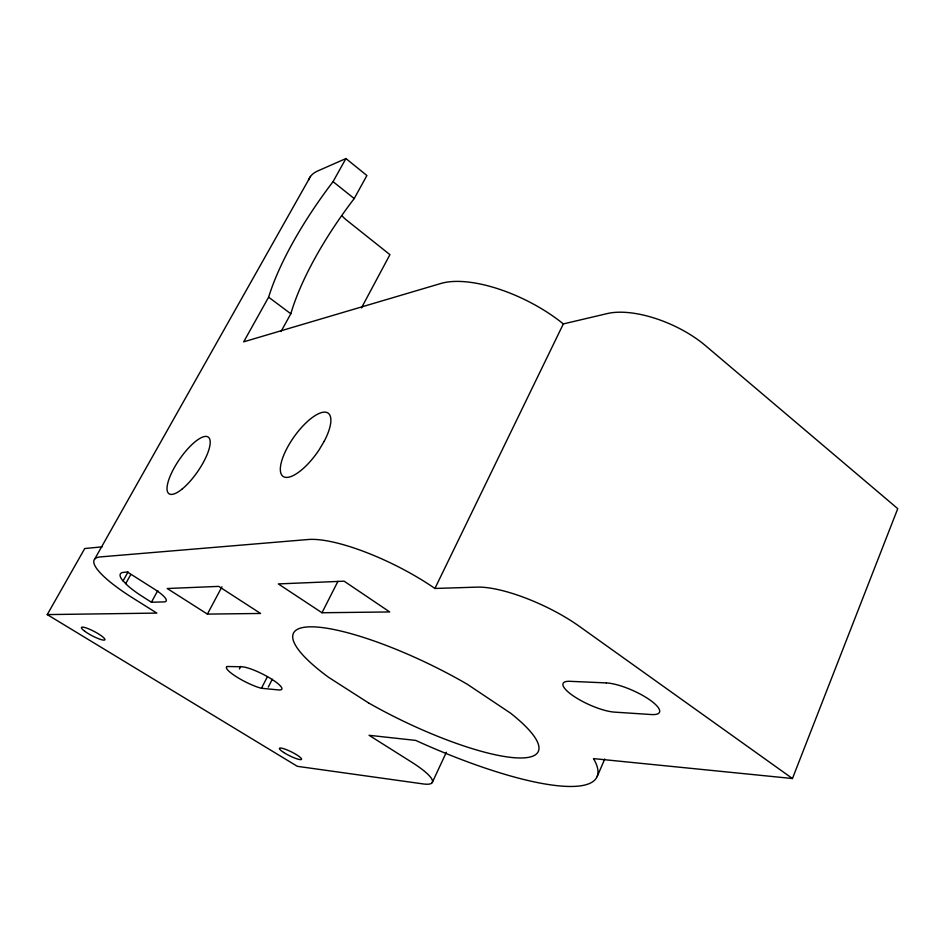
<?xml version="1.0" encoding="UTF-8"?>
<svg xmlns="http://www.w3.org/2000/svg" width="945" height="945" viewBox="0 0 945 945"><rect width="100%" height="100%" fill="white"/><g stroke="black" fill="none" stroke-linecap="round" stroke-linejoin="round"><path stroke-width="1.42" d="M102.143 546.86L84.743 548.525L47.25 614.593L297.332 766.324L422.994 783.901A55.306 10.631 25.9 0 0 411.465 762.036L369.058 735.293L415.682 740.407A199.513 46.104 25.8 0 0 593.495 758.599L792.453 778.526L897.75 508.658L705.431 345.598A72.694 32.307 24.1 0 0 607.363 313.551L563.338 323.922A92.22 38.769 26.4 0 0 441.043 283.429L243.704 341.83L268.616 297.179A178.475 56.889 -52 0 1 333.053 181.653L345.941 158.547L366.896 175.522L354.21 198.568A177.152 59.062 -51.9 0 0 290.812 313.764L281.008 331.565M597.169 776.589L604.765 759M432.255 782.543L446.359 752.267M47.25 614.593L156.846 613.092L132.891 598.067A78.624 16.915 27.7 0 1 100.359 556.912L308.141 539.512A97.689 26.519 26.4 0 1 434.924 588.463L563.338 323.922M321.985 612.75L389.706 611.947L344.134 581.187L278.314 583.915L321.985 612.75L337.956 581.293M268.297 687.074L272.314 679.207M226.824 666.662L226.304 667.572A23.601 4.69 26.9 0 0 258.091 687.298L261.458 688.279L267.447 676.608M239.404 668.989L240.751 666.402M207.404 614.096L260.584 613.47L218.732 586.384L167.218 588.511L207.404 614.096L221.945 586.798M361.439 307.952L389.931 254.654L345.646 219.382A44.958 19.845 29.4 0 1 341.96 215.814M151.413 602.237L164.005 601.906A25.066 5.351 27.8 0 0 153.893 588.806L127.315 571.961L122.295 572.552A49.093 10.549 27.7 0 0 122.484 580.265L127.54 585.487A49.093 10.549 27.7 0 0 139.411 594.559L151.413 602.237L157.78 590.59M125.72 583.62L130.729 574.595M123.063 580.915L128.059 571.926M94.783 558.932L310.48 176.479M345.941 158.547L317.614 171.021A71.997 31.787 29.4 0 0 308.531 180.164M226.906 666.508L241.766 666.768A23.92 4.819 26.8 0 1 271.18 678.853A23.92 4.819 26.8 0 1 278.964 689.968L261.458 688.279M434.924 588.463L477.071 587.129A77.277 22.278 25 0 1 579.179 626.228L792.453 778.526M268.616 297.179L290.812 313.764M333.053 181.653L354.21 198.568M324.229 441.244L319.067 449.914A38.828 14.01 -54.5 0 1 280.523 471.803A38.828 14.01 -54.5 0 1 313.267 416.816A38.828 14.01 -54.5 0 1 324.229 441.244M606.395 682.916L570.154 681.321A32.284 8.599 24.4 0 0 572.729 695.52A32.284 8.599 24.4 0 0 614.262 712.105L651.14 714.526A33.264 9.06 24 0 0 649.971 700.021A33.264 9.06 24 0 0 606.395 682.916M368.55 702.926L328.612 677.329A135.938 31.327 25.8 0 1 314.898 626.913A135.938 31.327 25.8 0 1 467.362 684.298L510.548 713.156A135.938 31.327 25.8 0 1 514.895 757.772A135.938 31.327 25.8 0 1 368.55 702.926M84.719 631.225A13.23 2.386 27.7 0 0 104.493 640.048A13.23 2.386 27.7 0 0 90.307 629.571A13.23 2.386 27.7 0 0 84.719 631.225M283.76 752.503A12.356 2.138 26.4 0 0 301.49 759.39A12.356 2.138 26.4 0 0 286.181 749.574A12.356 2.138 26.4 0 0 283.76 752.503M182.338 488.872A34.457 10.95 -55.3 0 0 209.648 438.929A34.457 10.95 -55.3 0 0 173.845 468.496A34.457 10.95 -55.3 0 0 182.338 488.872"/></g></svg>
